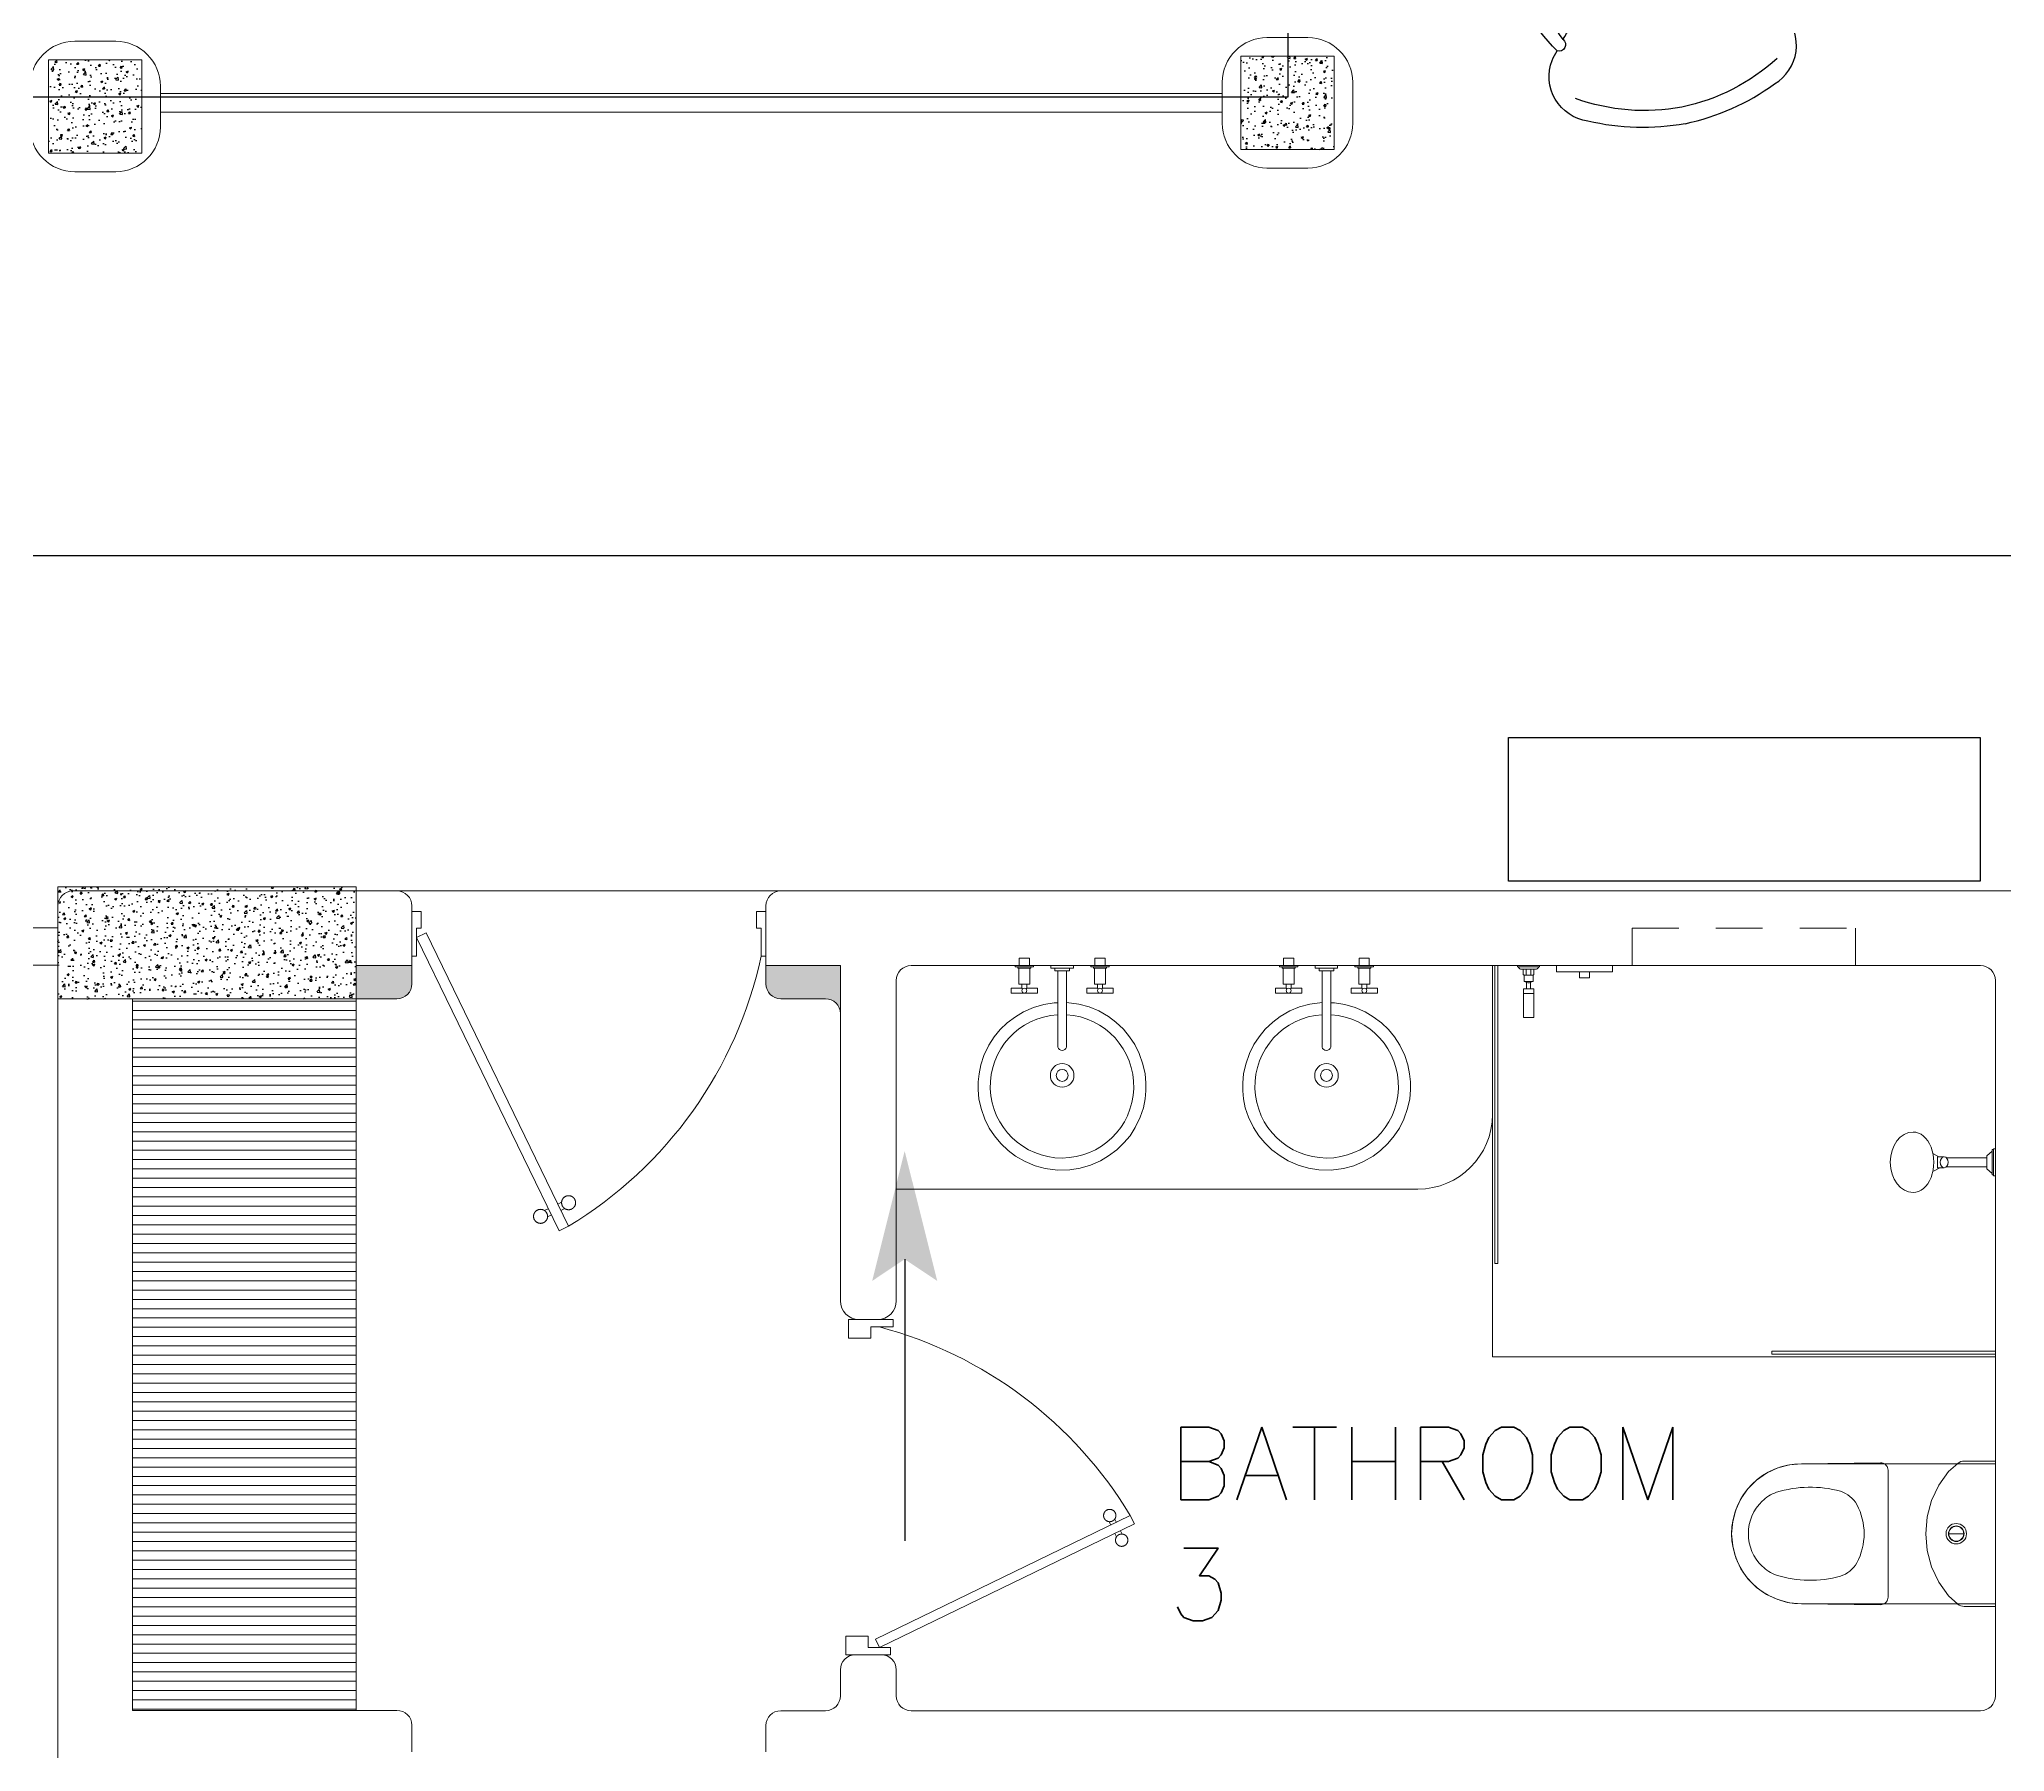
# Model space of a CAD drawing. Header units: metres. Extents: x -232 to 581, y 30 to 789.
# Drawn here: x 226.21 to 231.49, y 591.96 to 596.56 of the extents above; entities that cross this region are included whole.
import ezdxf

# ---------------------------------------------------------------- set-up
doc = ezdxf.new("R2010")
doc.units = ezdxf.units.M
doc.linetypes.add('CONTINU', pattern=[0])
doc.linetypes.add('HIDDEN2', pattern=[0.1875, 0.125, -0.0625])
for name, color, linetype in [('_electricos-Leyenda', 7, 'Continuous'), ('HATCH', 8, 'Continuous'), ('MOBILIARIOS', 252, 'Continuous')]:
    doc.layers.add(name, color=color, linetype=linetype)
for name, color, linetype, lineweight in [('A-DOOR', 35, 'Continuous', 5), ('A-WALL', 250, 'Continuous', 20), ('baños', 140, 'Continuous', 0), ('closets', 253, 'Continuous', 0), ('Columnas', 7, 'Continuous', 18), ('muros bajitos', 252, 'Continuous', 5), ('textos', 7, 'Continuous', 0)]:
    doc.layers.add(name, color=color, linetype=linetype, lineweight=lineweight)
doc.layers.add('PISO', color=7, linetype='Continuous', lineweight=5, true_color=0xe6e6e6)
doc.layers.add('Techos 1', color=7, linetype='HIDDEN2', lineweight=9, true_color=0x42391a)
doc.layers.add('RELLENO SECCION', color=8, linetype='Continuous', lineweight=0, transparency=0.4)
doc.styles.get("Standard").update_dxf_attribs({"font": 'arial.ttf'})
pattern_1 = [(50, (114.33107, 55.238796), (0.058299094, -0.005100507), [0.006096, -0.067056]), (355, (114.33107, 55.238796), (-0.011277895, 0.06113819), [0.0048768, -0.053644987]), (100.451445, (114.33593, 55.23837), (0.0470212, 0.05603768), [0.005180803, -0.056988878]), (46.1842, (114.33107, 55.25505), (0.086745293, -0.013453545), [0.009144, -0.100584]), (96.63556, (114.3383, 55.25393), (0.07596932, 0.07917636), [0.00777121, -0.085483395]), (351.18415, (114.33107, 55.25505), (0.07596932, 0.07917636), [0.00731519, -0.080467114]), (21, (114.3392, 55.25099), (0.048516605, -0.032724863), [0.006096, -0.067056]), (326, (114.3392, 55.25099), (0.01977665, 0.05894015), [0.0048768, -0.0536448]), (71.451445, (114.34324, 55.24826), (0.068293254, 0.026215286), [0.005180803, -0.05698878]), (37.5, (114.331071, 55.238796), (0.000988353, 0.0270576124), [0, -0.05299456, 0, -0.0544576, 0, -0.053848]), (7.5, (114.33107, 55.238796), (0.021382292, 0.032057784), [0, -0.03104896, 0, -0.05177536, 0, -0.0205232]), (327.5, (114.312946, 55.238796), (0.0433889905, -0.001833198), [0, -0.02032, 0, -0.0633984, 0, -0.0841248]), (317.5, (114.304818, 55.238796), (0.047401338, 0.008136477), [0, -0.026416, 0, -0.04210304, 0, -0.0597408])]

# ---------------------------------------------------------------- blocks, each defined once
blk = doc.blocks.new('P90')
at = {"layer": 'A-DOOR'}
for p, q in [((-0.0476, -0.8576), (0.6364, -0.5264)), ((0.6473, -0.5489), (0.6364, -0.5264)), ((-0.0368, -0.88), (0.6473, -0.5489)), ((0.5843, -0.5517), (0.58, -0.5427)), ((0.5992, -0.5445), (0.5949, -0.5355)), ((0.5952, -0.5741), (0.5995, -0.5831)), ((0.6101, -0.5669), (0.6144, -0.5759)), ((-0.0368, -0.88), (-0.0476, -0.8576))]:
    blk.add_line(p, q, dxfattribs=at)
for points in [[(-0.06, -0.02), (-0.06, -0.05), (-0.12, -0.05), (-0.12, 0), (0, 0), (0, -0.02)], [(-0.0668, -0.88), (-0.0668, -0.85), (-0.1268, -0.85), (-0.1268, -0.9), (-0.0068, -0.9), (-0.0068, -0.88)]]:
    blk.add_lwpolyline(points, close=True, dxfattribs=at)
blk.add_arc((-0.3259, -1.105), 1.1228, 31.0139, 75.0797, dxfattribs=at)
for points in [[(0.5812, -0.5096), (0.5857, -0.5096), (0.5933, -0.5141), (0.5977, -0.5218), (0.5977, -0.5306), (0.5933, -0.5383), (0.5856, -0.5427), (0.5767, -0.5427), (0.5691, -0.5383), (0.5647, -0.5306), (0.5647, -0.5217), (0.5691, -0.514), (0.5768, -0.5096), (0.5812, -0.5096)], [(0.6133, -0.5758), (0.6177, -0.5758), (0.6254, -0.5803), (0.6298, -0.5879), (0.6298, -0.5968), (0.6253, -0.6045), (0.6176, -0.6089), (0.6088, -0.6089), (0.6011, -0.6044), (0.5967, -0.5967), (0.5967, -0.5879), (0.6011, -0.5802), (0.6088, -0.5758), (0.6133, -0.5758)]]:
    blk.add_open_spline(points, degree=2, dxfattribs=at)
blk = doc.blocks.new('puerta 1.00')
at = {"layer": 'A-DOOR'}
for p, q in [((-0.15, -0.0125), (-0.9369, -0.3949)), ((-0.1376, -0.038), (-0.9245, -0.4204)), ((-0.1376, -0.038), (-0.15, -0.0125)), ((-0.8946, -0.3743), (-0.8996, -0.3641)), ((-0.8777, -0.3661), (-0.8826, -0.3559)), ((-0.9369, -0.3949), (-0.9245, -0.4204)), ((-0.8822, -0.3998), (-0.8772, -0.4101)), ((-0.8653, -0.3916), (-0.8603, -0.4018))]:
    blk.add_line(p, q, dxfattribs=at)
for points in [[(-0.08, 0), (-0.08, -0.025), (-0.125, -0.025), (-0.125, -0.0125), (-0.2, -0.0125), (-0.2, 0), (-0.08, 0)], [(-0.08, -0.95), (-0.08, -0.925), (-0.125, -0.925), (-0.125, -0.9375), (-0.2, -0.9375), (-0.2, -0.95), (-0.08, -0.95)]]:
    blk.add_lwpolyline(points, dxfattribs=at)
blk.add_arc((0.0366, 0.1602), 1.1229, 211.1336, 257.8343, dxfattribs=at)
for points in [[(-0.8982, -0.3642), (-0.9033, -0.3642), (-0.912, -0.3591), (-0.917, -0.3504), (-0.917, -0.3403), (-0.912, -0.3316), (-0.9033, -0.3265), (-0.8932, -0.3265), (-0.8844, -0.3316), (-0.8794, -0.3403), (-0.8794, -0.3504), (-0.8844, -0.3591), (-0.8932, -0.3642), (-0.8982, -0.3642)], [(-0.8617, -0.4394), (-0.8667, -0.4394), (-0.8754, -0.4344), (-0.8805, -0.4256), (-0.8805, -0.4156), (-0.8754, -0.4068), (-0.8667, -0.4018), (-0.8566, -0.4018), (-0.8479, -0.4068), (-0.8428, -0.4156), (-0.8428, -0.4257), (-0.8479, -0.4344), (-0.8566, -0.4394), (-0.8617, -0.4394)]]:
    blk.add_open_spline(points, degree=2, dxfattribs=at)
blk = doc.blocks.new('Caroma_ToiletSuites')
at = {"layer": 'baños'}
for p, q in [((-64.3, 696.7), (-94, 682.8)), ((-32.6, 705.1), (-64.3, 696.7)), ((0, 708), (-32.6, 705.1)), ((32.6, 705.1), (0, 708)), ((64.3, 696.7), (32.6, 705.1)), ((94, 682.8), (64.3, 696.7)), ((-144, 640.8), (-162.8, 614)), ((-120.8, 664), (-144, 640.8)), ((-94, 682.8), (-120.8, 664)), ((120.8, 664), (94, 682.8)), ((144, 640.8), (120.8, 664)), ((162.8, 614), (144, 640.8)), ((-176.7, 584.3), (-185.1, 552.6)), ((-162.8, 614), (-176.7, 584.3)), ((176.7, 584.3), (162.8, 614)), ((185.1, 552.6), (176.7, 584.3)), ((-185.1, 552.6), (-188, 520)), ((188, 520), (185.1, 552.6)), ((-188, 520), (-190.5, 308)), ((-188, 0), (-188, 520)), ((188, 520), (188, 0)), ((190.5, 308), (188, 520)), ((-190.5, 308), (-190.2, 304.5)), ((-190.2, 304.5), (-189.3, 301.2)), ((-189.3, 301.2), (-187.8, 298)), ((-187.8, 298), (-185.8, 295.1)), ((-185.8, 295.1), (-183.4, 292.7)), ((-183.4, 292.7), (-180.5, 290.7)), ((-180.5, 290.7), (-177.3, 289.2)), ((-177.3, 289.2), (-174, 288.3)), ((-174, 288.3), (-170.5, 288)), ((-170.5, 288), (170.5, 288)), ((170.5, 288), (174, 288.3)), ((174, 288.3), (177.3, 289.2)), ((177.3, 289.2), (180.5, 290.7)), ((180.5, 290.7), (183.4, 292.7)), ((183.4, 292.7), (185.8, 295.1)), ((185.8, 295.1), (187.8, 298)), ((187.8, 298), (189.3, 301.2)), ((189.3, 301.2), (190.2, 304.5)), ((190.2, 304.5), (190.5, 308)), ((-88.9, 171.3), (-130, 152.2)), ((-45.1, 183.1), (-88.9, 171.3)), ((0, 187), (-45.1, 183.1)), ((45.1, 183.1), (0, 187)), ((88.9, 171.3), (45.1, 183.1)), ((130, 152.2), (88.9, 171.3)), ((-167.1, 126.2), (-188.7, 100.9)), ((-130, 152.2), (-167.1, 126.2)), ((0, 85), (0, 125)), ((167.1, 126.2), (130, 152.2)), ((188.7, 100.9), (167.1, 126.2)), ((-194.6, 88.2), (-195, 83.5)), ((-195, 83.5), (-195, 0)), ((-193.4, 92.7), (-194.6, 88.2)), ((-191.4, 97), (-193.4, 92.7)), ((-188.7, 100.9), (-191.4, 97)), ((191.4, 97), (188.7, 100.9)), ((193.4, 92.7), (191.4, 97)), ((194.6, 88.2), (193.4, 92.7)), ((195, 83.5), (194.6, 88.2)), ((195, 0), (195, 83.5)), ((-195, 0), (195, 0)), ((188, 0), (-188, 0))]:
    blk.add_line(p, q, dxfattribs=at)
for centre, radius, start, end in [((0, 520), 188, 0, 180), ((-2.7, 547.4), 115.2, 88.6565, 137.0404), ((2.7, 547.4), 115.2, 42.9609, 91.3415), ((183, 496.7), 307.9, 162.7713, 195.2143), ((-18.8, 556.1), 97.6, 134.3372, 160.9897), ((18.8, 556.1), 97.6, 19.01, 45.6643), ((-183, 496.7), 307.9, 344.7852, 17.2286), ((-36.1, 442.4), 82.4, 198.763, 239.3582), ((2.9, 529.9), 177.9, 242.916, 269.0659), ((-2.9, 529.9), 177.9, 270.9339, 297.0836), ((36.1, 442.4), 82.4, 300.6412, 341.2351), ((0, 105), 27.5, 0, 180), ((0, 105), 21, 0, 180), ((0, 105), 20, 0, 180), ((0, 105), 27.5, 180, 0), ((0, 105), 21, 180, 0), ((0, 105), 20, 180, 0)]:
    blk.add_arc(centre, radius, start, end, dxfattribs=at)
blk = doc.blocks.new('A$Ccb23abde')
at = {"layer": 'baños'}
for p, q in [((0.06, 0.2282), (0.01, 0.2282)), ((0.01, 0.2282), (0.01, 0.2247)), ((0.01, 0.2247), (0.0175, 0.2247)), ((0.0175, 0.2247), (0.0175, 0.2212)), ((0.0525, 0.2247), (0.0175, 0.2247)), ((0.0175, 0.2212), (0.02, 0.2212)), ((0.02, 0.2212), (0.02, 0.1782)), ((0.02, 0.2212), (0.05, 0.2212)), ((0.0485, 0.2482), (0.0215, 0.2482)), ((0.0215, 0.2482), (0.0215, 0.2282)), ((0.0215, 0.2282), (0.0485, 0.2282)), ((0.0485, 0.2282), (0.0485, 0.2482)), ((0.05, 0.1782), (0.05, 0.2212)), ((0.05, 0.2212), (0.0525, 0.2212)), ((0.0525, 0.2212), (0.0525, 0.2247)), ((0.0525, 0.2247), (0.06, 0.2247)), ((0.06, 0.2247), (0.06, 0.2282)), ((0.1665, 0.2282), (0.1065, 0.2282)), ((0.1065, 0.2282), (0.1065, 0.2212)), ((0.1065, 0.2212), (0.1665, 0.2212)), ((0.1565, 0.2212), (0.1165, 0.2212)), ((0.1165, 0.2212), (0.1165, 0.2142)), ((0.1165, 0.2142), (0.1565, 0.2142)), ((0.1485, 0.2142), (0.1245, 0.2142)), ((0.1245, 0.2142), (0.1245, 0.0091)), ((0.1485, 0.0091), (0.1485, 0.2142)), ((0.1565, 0.2142), (0.1565, 0.2212)), ((0.1665, 0.2212), (0.1665, 0.2282)), ((0.213, 0.2282), (0.263, 0.2282)), ((0.213, 0.2247), (0.213, 0.2282)), ((0.2205, 0.2247), (0.213, 0.2247)), ((0.2205, 0.2212), (0.2205, 0.2247)), ((0.2205, 0.2247), (0.2555, 0.2247)), ((0.223, 0.2212), (0.2205, 0.2212)), ((0.223, 0.1782), (0.223, 0.2212)), ((0.253, 0.2212), (0.223, 0.2212)), ((0.2515, 0.2482), (0.2245, 0.2482)), ((0.2245, 0.2482), (0.2245, 0.2282)), ((0.2245, 0.2282), (0.2515, 0.2282)), ((0.2515, 0.2282), (0.2515, 0.2482)), ((0.253, 0.2212), (0.253, 0.1782)), ((0.2555, 0.2212), (0.253, 0.2212)), ((0.2555, 0.2247), (0.2555, 0.2212)), ((0.263, 0.2247), (0.2555, 0.2247)), ((0.263, 0.2282), (0.263, 0.2247)), ((0.0285, 0.1672), (0, 0.1672)), ((0, 0.1672), (0, 0.1542)), ((0.02, 0.1782), (0.0285, 0.1782)), ((0.0285, 0.1782), (0.0285, 0.1672)), ((0.0285, 0.1782), (0.0415, 0.1782)), ((0.0285, 0.1672), (0.0304, 0.1653)), ((0.0415, 0.1672), (0.0396, 0.1653)), ((0.0415, 0.1672), (0.0415, 0.1782)), ((0.0415, 0.1782), (0.05, 0.1782)), ((0.07, 0.1672), (0.0415, 0.1672)), ((0.07, 0.1542), (0.07, 0.1672)), ((0.203, 0.1672), (0.2315, 0.1672)), ((0.203, 0.1542), (0.203, 0.1672)), ((0.2315, 0.1782), (0.223, 0.1782)), ((0.2315, 0.1672), (0.2315, 0.1782)), ((0.2445, 0.1782), (0.2315, 0.1782)), ((0.2315, 0.1672), (0.2334, 0.1653)), ((0.2445, 0.1672), (0.2426, 0.1653)), ((0.2445, 0.1782), (0.2445, 0.1672)), ((0.253, 0.1782), (0.2445, 0.1782)), ((0.2445, 0.1672), (0.273, 0.1672)), ((0.273, 0.1672), (0.273, 0.1542)), ((0, 0.1542), (0.07, 0.1542)), ((0.273, 0.1542), (0.203, 0.1542))]:
    blk.add_line(p, q, dxfattribs=at)
for centre, major_axis, start_param, end_param in [((0.035, 0.1607), (0.0046, 0.0046), 5.497787, 11.780972), ((0.238, 0.1607), (-0.0046, 0.0046), 3.926991, 10.210176), ((0.1365, 0.0125), (-0.00881, 0.00881), 1.057396, 3.654969)]:
    blk.add_ellipse(centre, major_axis=major_axis, ratio=1, start_param=start_param, end_param=end_param, dxfattribs=at)
blk = doc.blocks.new('A$C013342c3')
at = {"layer": 'baños', "linetype": 'Continuous'}
for p, q in [((0.1327, 0.0959, -0.0887), (0.1145, 0.106, -0.1376)), ((0.2731, 0.1112), (0.2592, 0.0984, -1.0732)), ((0.2775, 0.1152), (0.2731, 0.1152)), ((0.2731, 0.1152), (0.2731, 0.1112)), ((0.2731, 0.0513), (0.2731, 0.1112)), ((0.2821, 0.1176), (0.2775, 0.1176)), ((0.2775, 0.1176), (0.2775, 0.1152)), ((0.2775, 0.1152), (0.2775, 0.0473)), ((0.2821, 0.1163), (0.2821, 0.1176)), ((0.2821, 0.0462), (0.2821, 0.1163)), ((0.1305, 0.0667, -0.0849), (0.1145, 0.0578, -0.1376)), ((0.1447, 0.0959, -0.0497), (0.127, 0.0959, -0.0497)), ((0.127, 0.0959, -0.0497), (0.127, 0.0667, -0.0497)), ((0.127, 0.0667, -0.0497), (0.1446, 0.0667, -0.0497)), ((0.2591, 0.0932, -0.0114), (0.1506, 0.0931, -0.0549)), ((0.2591, 0.0693, -0.0114), (0.1506, 0.0694, -0.0549)), ((0.2592, 0.0984, -1.0732), (0.2591, 0.0932, -0.0114)), ((0.2591, 0.0932, -0.0114), (0.2591, 0.0693, -0.0113)), ((0.2592, 0.0642, -1.0732), (0.2591, 0.0693, -0.0114)), ((0.2731, 0.0513), (0.2592, 0.0642, -1.0732)), ((0.2731, 0.0473), (0.2731, 0.0513)), ((0.2775, 0.0473), (0.2731, 0.0473)), ((0.2775, 0.0449), (0.2775, 0.0473)), ((0.2821, 0.0449), (0.2775, 0.0449)), ((0.2821, 0.0462), (0.2821, 0.0449))]:
    blk.add_line(p, q, dxfattribs=at)
for ratio, start_param, end_param in [(0.757088, 3.141593, 6.283185), (0.681889, 0, 3.141593)]:
    blk.add_ellipse((0.0615, 0.0812, -0.1376), major_axis=(-0.0002, -0.0812), ratio=ratio, start_param=start_param, end_param=end_param, dxfattribs=at)
blk.add_ellipse((0.1447, 0.0813, -0.0497), major_axis=(0, -0.0146), ratio=0.718224, dxfattribs=at)
blk = doc.blocks.new('A$C0ed3e1a4')
at = {"layer": 'baños'}
for p, q in [((0.1356, 0.0022), (0.1356, 0.0568)), ((0.1396, 0.059), (0.1368, 0.059)), ((0.1396, 0.059), (0.1396, 0)), ((0.0645, 0.0432), (0.0645, 0.0157)), ((0.0941, 0.0346), (0.0772, 0.0346)), ((0.0941, 0.0243), (0.0772, 0.0243)), ((0.0968, 0.0175), (0.0968, 0.0413)), ((0.0968, 0.0413), (0.1137, 0.0413)), ((0.0968, 0.0175), (0.1137, 0.0175)), ((0.1137, 0.0413), (0.1137, 0.0294)), ((0.1137, 0.0354), (0.1294, 0.0354)), ((0.1137, 0.0175), (0.1137, 0.0294)), ((0.1137, 0.0235), (0.1294, 0.0235)), ((0.1294, 0.0435), (0.1148, 0.0435)), ((0.1294, 0.0154), (0.1148, 0.0154)), ((0.1294, 0.051), (0.1294, 0.0295)), ((0.1294, 0.008), (0.1294, 0.0295)), ((0.1396, 0), (0.1368, 0))]:
    blk.add_line(p, q, dxfattribs=at)
blk.add_lwpolyline([(0.0772, 0.0432), (0, 0.0432), (0, 0.0157), (0.0772, 0.0157)], close=True, dxfattribs=at)
for centre, radius, start, end in [((0.1416, 0.0445), 0.0138, 115.7896, 151.6564), ((0.138, 0.0569), 0.00241, 117.9179, 181.9718), ((0.1027, 0.0294), 0.01, 125.7762, 234.2238), ((0.1193, 0.0397), 0.00586, 140.0793, 164.0924), ((0.1193, 0.0191), 0.00586, 195.9076, 219.9207), ((0.1416, 0.0145), 0.0138, 208.3436, 244.2104), ((0.138, 0.0021), 0.00241, 178.0282, 242.0821)]:
    blk.add_arc(centre, radius, start, end, dxfattribs=at)
blk = doc.blocks.new('A$C89702949')
at = {"layer": 'HATCH'}
h = blk.add_hatch(dxfattribs=at)
h.set_pattern_fill('AR-CONC', color=256, scale=0.00032)
h.set_pattern_definition(pattern_1)
h.paths.add_polyline_path([(11.075, 7.9794), (11.325, 7.9794), (11.325, 8.2294), (11.075, 8.2294)])
h = blk.add_hatch(dxfattribs=at)
h.set_pattern_fill('AR-CONC', color=256, scale=0.00032)
h.set_pattern_definition(pattern_1)
h.paths.add_polyline_path([(7.875, 7.9695), (8.125, 7.9695), (8.125, 8.2195), (7.875, 8.2195)])
h = blk.add_hatch(dxfattribs=at)
h.set_pattern_fill('AR-CONC', color=256, scale=0.00032)
h.set_pattern_definition(pattern_1)
h.paths.add_polyline_path([(7.9, 6), (7.9, 5.7), (8.7, 5.7), (8.7, 6)])
at = {"layer": 'Columnas'}
for points in [[(11.075, 7.9794), (11.325, 7.9794), (11.325, 8.2294), (11.075, 8.2294)], [(7.875, 7.9695), (8.125, 7.9695), (8.125, 8.2195), (7.875, 8.2195)], [(7.9, 6), (7.9, 5.7), (8.7, 5.7), (8.7, 6)]]:
    blk.add_lwpolyline(points, close=True, dxfattribs=at)
blk = doc.blocks.new('A$Ca77e88c0')
at = {"layer": 'MOBILIARIOS', "linetype": 'Continuous'}
for p, q in [((0, 1.3457), (0.2432, 0.761)), ((0.2435, 0.7603), (0, 1.3457))]:
    blk.add_line(p, q, dxfattribs=at)
for points in [[(1.0081, 1.4216, 0.103931), (0.8565, 1.6353, 0.481643), (0.668, 1.624, 0.047693), (0.6541, 1.5985, 0.047693)], [(1.0081, 1.4216, -0.103931), (1.0528, 1.1635, -0.481643), (0.9119, 1.0378, -0.047693), (0.884, 1.0459, -0.047693)]]:
    blk.add_lwpolyline(points, format="xyb", dxfattribs=at)
blk.add_circle((0.8492, 0.4996), 0.2299, dxfattribs=at)
for centre, radius, start, end in [((0.5212, 0.8742), 0.7364, 79.5964, 123.1415), ((0.6434, 1.5847), 0.0175, 250.4542, 52.0587), ((0.6434, 1.5847), 0.0175, 250.4542, 52.0587), ((0.4617, 1.1866), 0.5495, 23.3314, 53.5948), ((0.4617, 1.1866), 0.5495, 23.3314, 53.5948), ((0.612, 0.6674), 0.9011, 88.3763, 121.4796), ((0.612, 0.6674), 0.9011, 88.3763, 121.4796), ((0.8583, 1.4567), 0.2476, 153.2165, 169.9182), ((0.8583, 1.4567), 0.2476, 153.2165, 169.9182), ((0.1421, 1.4684), 0.0325, 136.3787, 235.7351), ((0.5865, 0.2493), 1.2787, 88.4542, 107.9351), ((0.5865, 0.2493), 1.2787, 88.4542, 107.9351), ((1.0281, 1.5426), 0.4158, 185.8786, 223.4033), ((1.0281, 1.5426), 0.4158, 185.8786, 223.4033), ((0.4823, 0.53), 0.9795, 111.4631, 116.5118), ((0.1421, 1.4684), 0.0325, 235.6979, 268.7539), ((0.0995, 1.3192), 0.1029, 121.9514, 165.0616), ((0.4562, 1.1998), 0.5495, 351.575, 21.8384), ((0.4562, 1.1998), 0.5495, 351.575, 21.8384), ((1.108, 1.3505), 0.4158, 181.7665, 219.2912), ((0.1939, 1.6724), 0.9011, 283.6902, 316.7935), ((0.1939, 1.6724), 0.9011, 283.6902, 316.7935), ((-0.1206, 1.9492), 1.2787, 297.2347, 316.7156), ((-0.1206, 1.9492), 1.2787, 297.2347, 316.7156), ((0.9273, 1.2907), 0.2476, 235.2516, 251.9533), ((0.9273, 1.2907), 0.2476, 235.2516, 251.9533), ((0.8666, 1.048), 0.0175, 353.1111, 154.7156), ((0.8666, 1.048), 0.0175, 353.1111, 154.7156), ((0.2766, 1.4622), 0.7364, 282.0283, 325.5734), ((0.4307, 0.7745), 0.0325, 136.3787, 169.4347), ((0.4307, 0.7745), 0.0325, 136.3787, 169.4347), ((0.2948, 0.8495), 0.1029, 240.0914, 283.2016), ((0.0052, 1.6774), 0.9795, 288.6412, 293.6898), ((0.4307, 0.7745), 0.0325, 169.4347, 268.7911)]:
    blk.add_arc(centre, radius, start, end, dxfattribs=at)
blk = doc.blocks.new('20.03.2026 LN 09 SEGUNDO NIVEL ARQ')
at = {"layer": 'closets'}
h = blk.add_hatch(dxfattribs=at)
h.set_pattern_fill('LINE', color=5, scale=0.2)
h.set_pattern_definition([(0, (-881.091502, 123.974464), (0, 0.025), [])])
h.paths.add_polyline_path([(83.9959, -57.2977), (83.3959, -56.7386), (83.3959, -56.8514), (83.3959, -58.6977), (83.9959, -58.6977)])
h.paths.add_polyline_path([(83.9959, -56.7877), (83.3959, -56.7877), (83.3959, -56.7386), (83.9959, -57.2977)], flags=17)
at = {"layer": 'RELLENO SECCION'}
h = blk.add_hatch(color=5, dxfattribs=at)
h.dxf.hatch_style = 1
h.paths.add_polyline_path([(84.1459, -56.6986), (83.9959, -56.6986), (83.9959, -56.7877), (84.1059, -56.7877, 0.414214), (84.1459, -56.7477)])
h = blk.add_hatch(color=5, dxfattribs=at)
h.dxf.hatch_style = 1
edge = h.paths.add_edge_path()
edge.add_line((85.2959, -56.6986), (85.0959, -56.6986))
edge.add_line((85.0959, -56.6986), (85.0959, -56.7477))
edge.add_arc((85.1359, -56.7477), 0.04, 180, 270)
edge.add_line((85.1359, -56.7877), (85.2559, -56.7877))
edge.add_arc((85.2559, -56.8277), 0.04, 0, 90, ccw=False)
edge.add_line((85.2959, -56.8277), (85.2959, -56.6986))
at = {"layer": 'A-WALL', "color": 5}
for p, q in [((83.1959, -56.5386), (83.1959, -62.4286)), ((83.2359, -56.4986), (84.1059, -56.4986)), ((84.1459, -56.7477), (84.1459, -56.5386)), ((85.0959, -56.7477), (85.0959, -56.5386)), ((85.1359, -56.4986), (88.6309, -56.4986)), ((83.9959, -56.6986), (84.1459, -56.6986)), ((85.0959, -56.6986), (85.2959, -56.6986)), ((85.2959, -56.6986), (85.2959, -57.5986)), ((85.4859, -56.6986), (88.3559, -56.6986)), ((85.4459, -56.7386), (85.4459, -57.5986)), ((88.3959, -56.7386), (88.3959, -58.6586)), ((83.3959, -56.7877), (83.3959, -58.6977)), ((83.9959, -56.7877), (84.1059, -56.7877)), ((85.2559, -56.7877), (85.1359, -56.7877)), ((85.3459, -57.6486), (85.3959, -57.6486)), ((85.3359, -58.5486), (85.4059, -58.5486)), ((85.2959, -58.5886), (85.2959, -58.6586)), ((85.4459, -58.5886), (85.4459, -58.6586)), ((84.1059, -58.6977), (83.3959, -58.6977)), ((85.1359, -58.6986), (85.2559, -58.6986)), ((85.4859, -58.6986), (88.3559, -58.6986)), ((84.1459, -58.7377), (84.1459, -58.8086)), ((85.0959, -58.8086), (85.0959, -58.7386))]:
    blk.add_line(p, q, dxfattribs=at)
at = {"layer": 'A-WALL', "color": 5, "linetype": 'HIDDEN2'}
for p, q in [((87.4209, -56.5986), (88.0209, -56.5986)), ((87.4209, -56.5986), (87.4209, -56.6986)), ((88.0209, -56.5986), (88.0209, -56.6986))]:
    blk.add_line(p, q, dxfattribs=at)
at = {"layer": 'A-WALL', "color": 5}
for points in [[(83.2409, -54.5682), (83.3509, -54.5682, 0.414214), (83.4709, -54.4482), (83.4709, -54.3382, 0.414214), (83.3509, -54.2182), (83.2409, -54.2182, 0.414214), (83.1209, -54.3382), (83.1209, -54.4482, 0.414214)], [(86.4409, -54.5583), (86.5509, -54.5583, 0.414214), (86.6709, -54.4383), (86.6709, -54.3283, 0.414214), (86.5509, -54.2083), (86.4409, -54.2083, 0.414214), (86.3209, -54.3283), (86.3209, -54.4383, 0.414214)]]:
    blk.add_lwpolyline(points, format="xyb", close=True, dxfattribs=at)
for centre, radius, start, end in [((83.2359, -56.5386), 0.04, 90, 180), ((84.1059, -56.5386), 0.04, 0, 90), ((85.1359, -56.5386), 0.04, 90, 180), ((85.4859, -56.7386), 0.04, 90, 180), ((88.3559, -56.7386), 0.04, 0, 90), ((84.1059, -56.7477), 0.04, 270, 0), ((85.1359, -56.7477), 0.04, 180, 270), ((85.2559, -56.8277), 0.04, 0, 90), ((85.3459, -57.5986), 0.05, 180, 270), ((85.3959, -57.5986), 0.05, 270, 360), ((85.3359, -58.5886), 0.04, 90, 180), ((85.4059, -58.5886), 0.04, 360, 90), ((84.1059, -58.7377), 0.04, 0, 90), ((85.1359, -58.7386), 0.04, 90, 180), ((85.2559, -58.6586), 0.04, 270, 360), ((85.4859, -58.6586), 0.04, 180, 270), ((88.3559, -58.6586), 0.04, 270, 0)]:
    blk.add_arc(centre, radius, start, end, dxfattribs=at)
at = {"layer": 'baños', "color": 5}
for p, q in [((87.0459, -57.7486), (87.0459, -56.6986)), ((85.4459, -57.2986), (86.8459, -57.2986)), ((87.0459, -57.7486), (88.3959, -57.7486))]:
    blk.add_line(p, q, dxfattribs=at)
for points in [[(87.0528, -56.6986), (87.0528, -57.4986), (87.0606, -57.4986), (87.0606, -56.6986)], [(87.2179, -56.6986), (87.2179, -56.716), (87.3679, -56.716), (87.3679, -56.6986)], [(87.2795, -56.716), (87.2795, -56.7318), (87.3063, -56.7318), (87.3063, -56.716)], [(88.3959, -57.734), (87.7959, -57.734), (87.7959, -57.7418), (88.3959, -57.7418)]]:
    blk.add_lwpolyline(points, close=True, dxfattribs=at)
for points in [[(85.8792, -56.7986), (85.87, -56.7988), (85.8417, -56.8031), (85.8143, -56.8111), (85.7872, -56.8229), (85.7658, -56.836), (85.7438, -56.8523), (85.7248, -56.8708), (85.7084, -56.89), (85.6944, -56.9125), (85.6813, -56.9404), (85.6725, -56.9653), (85.668, -56.9894), (85.6661, -57.0106), (85.6657, -57.032), (85.6676, -57.0564), (85.6736, -57.0821), (85.6837, -57.1112), (85.6951, -57.1351), (85.7093, -57.156), (85.7262, -57.1765), (85.7464, -57.195), (85.7662, -57.2104), (85.7919, -57.225), (85.8183, -57.236), (85.8459, -57.2433), (85.8786, -57.2475), (85.9116, -57.2468), (85.9399, -57.2426), (85.9673, -57.2345), (85.9944, -57.2228), (86.0158, -57.2096), (86.0379, -57.1934), (86.0569, -57.1748), (86.0733, -57.1556), (86.0872, -57.1331), (86.1003, -57.1052), (86.1091, -57.0803), (86.1136, -57.0562), (86.1155, -57.035), (86.1159, -57.0137), (86.114, -56.9892), (86.108, -56.9635), (86.0979, -56.9344), (86.0865, -56.9105), (86.0723, -56.8896), (86.0554, -56.8691), (86.0352, -56.8506), (86.0154, -56.8352), (85.9897, -56.8206), (85.9633, -56.8097), (85.9357, -56.8023), (85.9032, -56.7982)], [(86.6127, -56.7986), (86.6218, -56.7988), (86.6501, -56.8031), (86.6776, -56.8111), (86.7047, -56.8229), (86.726, -56.836), (86.7481, -56.8523), (86.7671, -56.8708), (86.7835, -56.89), (86.7974, -56.9125), (86.8106, -56.9404), (86.8193, -56.9653), (86.8238, -56.9894), (86.8257, -57.0106), (86.8261, -57.032), (86.8243, -57.0564), (86.8183, -57.0821), (86.8082, -57.1112), (86.7968, -57.1351), (86.7826, -57.156), (86.7657, -57.1765), (86.7455, -57.195), (86.7257, -57.2104), (86.7, -57.225), (86.6736, -57.236), (86.6459, -57.2433), (86.6132, -57.2475), (86.5803, -57.2468), (86.552, -57.2426), (86.5245, -57.2345), (86.4974, -57.2228), (86.4761, -57.2096), (86.454, -57.1934), (86.435, -57.1748), (86.4186, -57.1556), (86.4047, -57.1331), (86.3915, -57.1052), (86.3828, -57.0803), (86.3783, -57.0562), (86.3764, -57.035), (86.376, -57.0137), (86.3778, -56.9892), (86.3838, -56.9635), (86.3939, -56.9344), (86.4053, -56.9105), (86.4195, -56.8896), (86.4364, -56.8691), (86.4566, -56.8506), (86.4764, -56.8352), (86.5021, -56.8206), (86.5285, -56.8097), (86.5562, -56.8023), (86.5886, -56.7982)]]:
    blk.add_lwpolyline(points, dxfattribs=at)
for radius in [0.0317, 0.0159]:
    blk.add_circle((85.8912, -56.9936), radius, dxfattribs=at)
at = {"layer": 'baños', "color": 5, "linetype": 'Continuous'}
for radius in [0.0317, 0.0159]:
    blk.add_circle((86.6006, -56.9936), radius, dxfattribs=at)
at = {"layer": 'baños', "color": 5}
for centre, radius, start, end in [((85.8908, -57.0228), 0.1925, 93.6143, 86.4652), ((86.6011, -57.0228), 0.1925, 93.5348, 86.3857), ((86.8459, -57.0986), 0.2, 270, 0)]:
    blk.add_arc(centre, radius, start, end, dxfattribs=at)
at = {"layer": 'closets', "color": 5}
blk.add_line((83.9959, -56.7877), (83.9959, -58.6977), dxfattribs=at)
at = {"layer": 'MOBILIARIOS', "color": 5}
blk.add_lwpolyline([(87.0894, -56.0863), (88.355, -56.0863), (88.355, -56.4722), (87.0894, -56.4722)], close=True, dxfattribs=at)
at = {"layer": 'muros bajitos', "color": 5}
for p, q in [((86.3209, -54.3583), (83.4709, -54.3583)), ((86.3209, -54.4083), (83.4709, -54.4083)), ((83.1959, -56.5977), (82.2209, -56.5977)), ((83.1988, -56.6977), (82.2709, -56.6977))]:
    blk.add_line(p, q, dxfattribs=at)
at = {"layer": 'PISO', "color": 5}
for p, q in [((86.3209, -54.4091), (83.4709, -54.4087)), ((85.1359, -56.4986), (84.1059, -56.4986))]:
    blk.add_line(p, q, dxfattribs=at)
at = {"layer": 'Techos 1', "color": 5}
blk.add_line((76.6959, -55.5986), (88.8427, -55.5986), dxfattribs=at)
at = {"color": 5}
blk.add_blockref('A$C89702949', (75.2959, -62.4877), dxfattribs=at)
at = {"layer": 'A-DOOR', "color": 5, "rotation": 90}
blk.add_blockref('puerta 1.00', (84.1459, -56.4736), dxfattribs=at)
at = {"layer": 'A-DOOR', "color": 5}
blk.add_blockref('P90', (85.4377, -57.6486), dxfattribs=at)
at = {"layer": 'baños', "color": 5}
blk.add_blockref('A$Ccb23abde', (85.7547, -56.9268), dxfattribs=at)
at = {"layer": 'baños', "color": 5, "xscale": -1}
blk.add_blockref('A$Ccb23abde', (86.7371, -56.9268), dxfattribs=at)
at = {"layer": 'baños', "color": 5, "rotation": 90}
blk.add_blockref('A$C0ed3e1a4', (87.1724, -56.8382), dxfattribs=at)
at = {"layer": 'baños', "color": 5, "linetype": 'CONTINU', "xscale": -1, "rotation": 180}
blk.add_blockref('A$C013342c3', (88.1138, -57.1455), dxfattribs=at)
at = {"layer": 'baños', "color": 5, "xscale": -0.0009999999347910004, "yscale": 0.0009999999347910004, "rotation": 90}
blk.add_blockref('Caroma_ToiletSuites', (88.3959, -58.2236), dxfattribs=at)
at = {"layer": 'MOBILIARIOS', "color": 5, "xscale": -1, "rotation": 123.8268872980607}
blk.add_blockref('A$Ca77e88c0', (88.1834, -52.8105), dxfattribs=at)
at = {"layer": 'baños', "color": 5, "linetype": 'Continuous', "flags": 8}
for tag, p in [('MODELNUMBER', (83.7813, -42.9175, 0)), ('MATERIAL', (83.7813, -42.9176, 0)), ('PRODUCT', (83.7813, -42.9176, 0)), ('TRADENAME', (83.7813, -42.9176, 0)), ('MODELNUMBER', (84.956, -42.9175, 0)), ('TRADENAME', (84.956, -42.9176, 0)), ('MATERIAL', (84.956, -42.9176, 0)), ('PRODUCT', (84.956, -42.9176, 0))]:
    blk.add_attdef(tag, p, '', height=0.0000254, rotation=180.0001, dxfattribs=at)
at = {"layer": 'baños', "color": 5, "linetype": 'Continuous'}
for tag, p, rotation in [('TRADENAME', (85.8912, -56.9933), 180.0001), ('MODELNUMBER', (85.8912, -56.9934), 180.0001), ('MATERIAL', (85.8914, -56.9932), 180.0001), ('PRODUCT', (85.8914, -56.9933), 180.0001), ('MODELNUMBER', (86.6008, -56.9934), 179.9999), ('MATERIAL', (86.6008, -56.9932), 179.9999), ('PRODUCT', (86.6008, -56.9933), 179.9999), ('TRADENAME', (86.6008, -56.9933), 179.9999)]:
    blk.add_attdef(tag, p, '', height=0.0000254, rotation=rotation, dxfattribs=at)
at = {"layer": 'textos', "color": 5, "insert": (86.176, -58.4573), "char_height": 0.195, "width": 1.854973, "attachment_point": 7}
blk.add_mtext('{\\Fromans|c0;BATHROOM\\P3}', dxfattribs=at)
blk = doc.blocks.new('za_arrw5')
at = {"lineweight": 13}
for points in [[(-1, 0.25), (0, 0), (-0.833, 0)], [(-1, -0.25), (0, 0), (-0.833, 0)]]:
    blk.add_solid(points, dxfattribs=at)
blk = doc.blocks.new('TECHO ARQ 20.03')
at = {"layer": '_electricos-Leyenda', "color": 30, "true_color": 0xf8991e}
for p, q in [((235.6819, 115.9149), (235.6813, 110.9451)), ((235.6813, 110.9451), (226.9023, 110.9462)), ((225.8805, 109.715), (238.0272, 109.715)), ((234.6531, 107.8265), (234.6531, 107.071))]:
    blk.add_line(p, q, dxfattribs=at)
at = {"layer": '_electricos-Leyenda', "color": 30, "true_color": 0xf8991e, "xscale": 0.3491189357928305, "yscale": 0.3491189357928305, "zscale": 0.3491189357928305, "rotation": 90.00273872662001}
blk.add_blockref('za_arrw5', (234.6531, 108.1175), dxfattribs=at)

msp = doc.modelspace()

# ---------------------------------------------------------------- block references
at = {"color": 1}
ref = msp.add_blockref('20.03.2026 LN 09 SEGUNDO NIVEL ARQ', (143.0668, 650.7691), dxfattribs=at)
ref.add_attrib('MATERIAL', 'VITREOUS CHINA', (229.6675, 593.7759), dxfattribs={"layer": 'baños', "linetype": 'Continuous', "height": 0.0000254, "rotation": 179.9999})
ref.add_attrib('PRODUCT', 'BATHROOM SINK', (229.6675, 593.7758), dxfattribs={"layer": 'baños', "linetype": 'Continuous', "height": 0.0000254, "rotation": 179.9999})
ref.add_attrib('TRADENAME', 'VOX', (229.6675, 593.7758), dxfattribs={"layer": 'baños', "linetype": 'Continuous', "height": 0.0000254, "rotation": 179.9999})
ref.add_attrib('MODELNUMBER', 'K-5373', (229.6675, 593.7757), dxfattribs={"layer": 'baños', "linetype": 'Continuous', "height": 0.0000254, "rotation": 179.9999})
ref.add_attrib('MATERIAL', 'VITREOUS CHINA', (228.9582, 593.7759), dxfattribs={"layer": 'baños', "linetype": 'Continuous', "height": 0.0000254, "rotation": 180.0001})
ref.add_attrib('PRODUCT', 'BATHROOM SINK', (228.9582, 593.7758), dxfattribs={"layer": 'baños', "linetype": 'Continuous', "height": 0.0000254, "rotation": 180.0001})
ref.add_attrib('TRADENAME', 'VOX', (228.9579, 593.7758), dxfattribs={"layer": 'baños', "linetype": 'Continuous', "height": 0.0000254, "rotation": 180.0001})
ref.add_attrib('MODELNUMBER', 'K-5373', (228.958, 593.7757), dxfattribs={"layer": 'baños', "linetype": 'Continuous', "height": 0.0000254, "rotation": 180.0001})
msp.add_blockref('TECHO ARQ 20.03', (-6.1178, 485.4555), dxfattribs=at)

doc.saveas('drawing.dxf')
